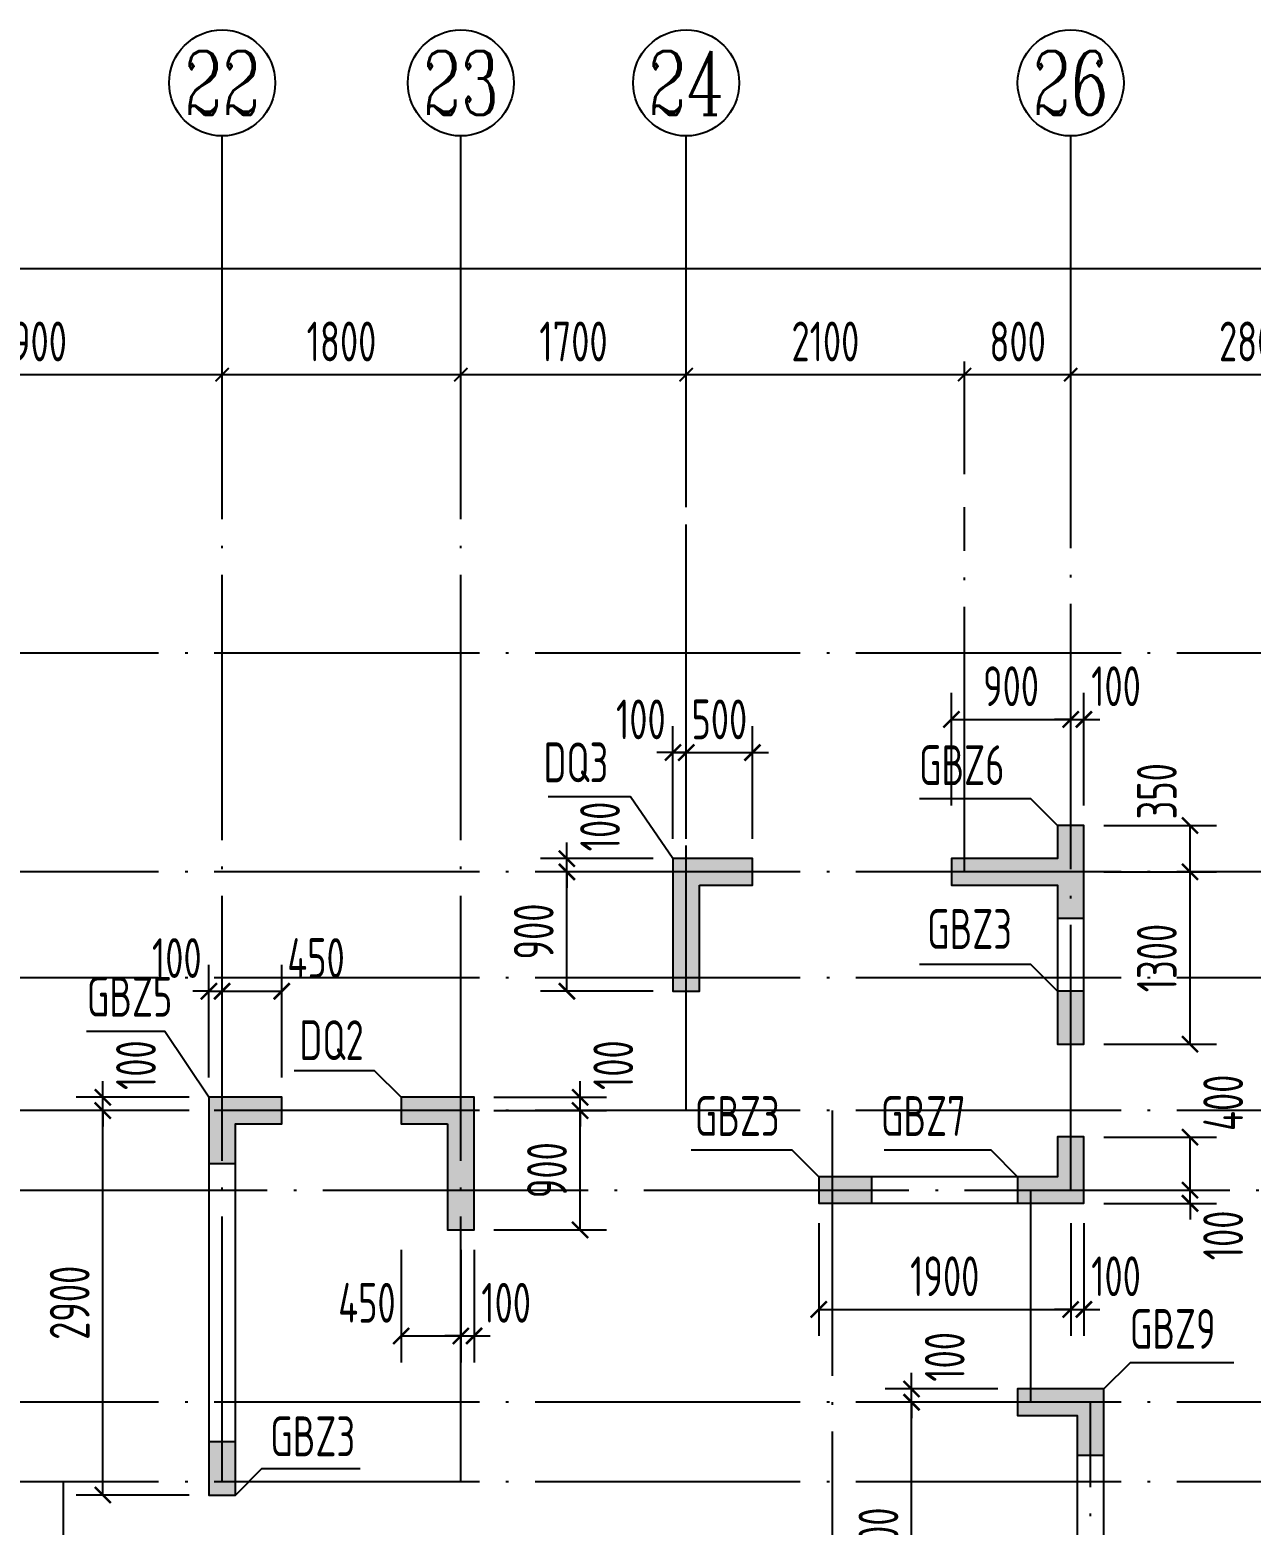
# Model space of a CAD drawing. Extents: x -1058961 to 23600, y -449123 to 2751847.
# Drawn here: x -416479 to -407268, y -180004 to -168727 of the extents above; entities that cross this region are included whole.
import ezdxf
from ezdxf.enums import TextEntityAlignment as Align

# ---------------------------------------------------------------- set-up
doc = ezdxf.new("R2010")
doc.units = 0
doc.header["$LTSCALE"] = 1000
doc.linetypes.add('DOTE', pattern=[2.42, 2, -0.2, 0.02, -0.2])
doc.layers.get('0').update_dxf_attribs({"linetype": 'CONTINUOUS'})
doc.layers.get('DEFPOINTS').update_dxf_attribs({"linetype": 'CONTINUOUS'})
for name, color, linetype in [('A-AXIS', 1, 'CONTINUOUS'), ('A-DOTE', 10, 'DOTE'), ('AXIS_NUM', 7, 'CONTINUOUS'), ('S-Q墙实线', 6, 'CONTINUOUS'), ('S-Q墙标注', 3, 'CONTINUOUS'), ('S-X详图填充', 252, 'CONTINUOUS'), ('S-X详图实线', 4, 'CONTINUOUS'), ('S-Y一般标注', 3, 'CONTINUOUS'), ('S-Z柱编号', 6, 'CONTINUOUS')]:
    doc.layers.add(name, color=color, linetype=linetype)
doc.styles.add('TSSD_Axis', font='complex.shx', dxfattribs={"width": 0.7, "bigfont": 'hztxt.shx'})
doc.styles.add('TSSD_DIMENSION', font='Tssdeng.shx', dxfattribs={"width": 0.7, "bigfont": 'tssdchn.shx'})
doc.styles.add('TSSD_REIN', font='tssdeng.shx', dxfattribs={"width": 0.7, "height": 300, "bigfont": 'tssdchn.shx'})
doc.styles.add('结构文字', font='zstxt.shx', dxfattribs={"width": 0.7, "bigfont": 'zshz.shx'})
doc.dimstyles.new('STRUCK', dxfattribs={"dimtxt": 400, "dimasz": 121, "dimexe": 200, "dimexo": 150, "dimgap": 115, "dimtad": 1, "dimdec": 0, "dimdsep": 46, "dimtxsty": '结构文字', "dimblk": 'ARCHTICK', "dimcen": 400, "dimclrd": 3, "dimclre": 3, "dimclrt": 7, "dimadec": 0, "dimazin": 0, "dimtfac": 1, "dimtdec": 0, "dimtix": 1, "dimtmove": 2, "dimatfit": 3, "dimldrblk": '_DIMX', "dimfxl": 0, "dimtolj": 1, "dimtzin": 0, "dimarcsym": 0})
doc.dimstyles.new('TSSD_100_100', dxfattribs={"dimtxt": 300, "dimasz": 100, "dimexe": 100, "dimexo": 250, "dimgap": 100, "dimtad": 1, "dimdec": 0, "dimzin": 0, "dimdsep": 46, "dimtxsty": 'TSSD_DIMENSION', "dimblk": 'ARCHTICK', "dimcen": 0, "dimdle": 100, "dimclrt": 7, "dimadec": 0, "dimazin": 0, "dimtfac": 1, "dimtdec": 0, "dimtix": 1, "dimtmove": 2, "dimatfit": 3, "dimldrblk": 'ARCHTICK', "dimfxl": 0, "dimtolj": 1, "dimtzin": 0, "dimarcsym": 0})

# ---------------------------------------------------------------- blocks, each defined once
blk = doc.blocks.new('ts_axno')
at = {"color": 0, "linetype": 'ByBlock', "lineweight": -2}
blk.add_circle((0, 0), 0.5, dxfattribs=at)
at = {"color": 0, "linetype": 'ByBlock', "lineweight": -2, "style": 'TSSD_Axis', "width": 0.7}
blk.add_attdef('A', text='', height=0.6, dxfattribs=at).set_placement((0, 0), align=Align.MIDDLE_CENTER)
blk = doc.blocks.new('_ArchTick')
at = {"color": 0, "linetype": 'ByBlock', "const_width": 0.15}
blk.add_lwpolyline([(-0.5, -0.5), (0.5, 0.5)], dxfattribs=at)
blk = doc.blocks.new('*D1074')
at = {"layer": 'DEFPOINTS', "color": 0}
for p in [(34300, 19250), (31400, 18250), (34300, 18250)]:
    blk.add_point(p, dxfattribs=at)
at = {"layer": 'S-Y一般标注', "color": 0, "lineweight": -2}
for p, q in [((31400, 18500), (31400, 19350)), ((34300, 18500), (34300, 19350)), ((31300, 19250), (34400, 19250))]:
    blk.add_line(p, q, dxfattribs=at)
at = {"layer": 'S-Y一般标注', "color": 0, "lineweight": -2, "xscale": 100, "yscale": 100, "zscale": 100, "rotation": 180}
blk.add_blockref('_ArchTick', (31400, 19250), dxfattribs=at)
at = {"layer": 'S-Y一般标注', "color": 0, "lineweight": -2, "xscale": 100, "yscale": 100, "zscale": 100}
blk.add_blockref('_ArchTick', (34300, 19250), dxfattribs=at)
at = {"layer": 'S-Y一般标注', "color": 7, "insert": (32850, 19500), "char_height": 300, "attachment_point": 5, "style": 'TSSD_DIMENSION'}
blk.add_mtext('\\A1;2900', dxfattribs=at)
blk = doc.blocks.new('*D1075')
at = {"layer": 'DEFPOINTS', "color": 0}
for p in [(36100, 19250), (34300, 18250), (36100, 18250)]:
    blk.add_point(p, dxfattribs=at)
at = {"layer": 'S-Y一般标注', "color": 0, "lineweight": -2}
for p, q in [((34300, 18500), (34300, 19350)), ((36100, 18500), (36100, 19350)), ((34200, 19250), (36200, 19250))]:
    blk.add_line(p, q, dxfattribs=at)
at = {"layer": 'S-Y一般标注', "color": 0, "lineweight": -2, "xscale": 100, "yscale": 100, "zscale": 100, "rotation": 180}
blk.add_blockref('_ArchTick', (34300, 19250), dxfattribs=at)
at = {"layer": 'S-Y一般标注', "color": 0, "lineweight": -2, "xscale": 100, "yscale": 100, "zscale": 100}
blk.add_blockref('_ArchTick', (36100, 19250), dxfattribs=at)
at = {"layer": 'S-Y一般标注', "color": 7, "insert": (35200, 19500), "char_height": 300, "attachment_point": 5, "style": 'TSSD_DIMENSION'}
blk.add_mtext('\\A1;1800', dxfattribs=at)
blk = doc.blocks.new('*D1076')
at = {"layer": 'DEFPOINTS', "color": 0}
for p in [(37800, 19250), (36100, 18250), (37800, 18250)]:
    blk.add_point(p, dxfattribs=at)
at = {"layer": 'S-Y一般标注', "color": 0, "lineweight": -2}
for p, q in [((36100, 18500), (36100, 19350)), ((37800, 18500), (37800, 19350)), ((36000, 19250), (37900, 19250))]:
    blk.add_line(p, q, dxfattribs=at)
at = {"layer": 'S-Y一般标注', "color": 0, "lineweight": -2, "xscale": 100, "yscale": 100, "zscale": 100, "rotation": 180}
blk.add_blockref('_ArchTick', (36100, 19250), dxfattribs=at)
at = {"layer": 'S-Y一般标注', "color": 0, "lineweight": -2, "xscale": 100, "yscale": 100, "zscale": 100}
blk.add_blockref('_ArchTick', (37800, 19250), dxfattribs=at)
at = {"layer": 'S-Y一般标注', "color": 7, "insert": (36950, 19500), "char_height": 300, "attachment_point": 5, "style": 'TSSD_DIMENSION'}
blk.add_mtext('\\A1;1700', dxfattribs=at)
blk = doc.blocks.new('*D1077')
at = {"layer": 'DEFPOINTS', "color": 0}
for p in [(40700, 19250), (39900, 18250), (40700, 18250)]:
    blk.add_point(p, dxfattribs=at)
at = {"layer": 'S-Y一般标注', "color": 0, "lineweight": -2}
for p, q in [((39900, 18500), (39900, 19350)), ((40700, 18500), (40700, 19350)), ((39800, 19250), (40800, 19250))]:
    blk.add_line(p, q, dxfattribs=at)
at = {"layer": 'S-Y一般标注', "color": 0, "lineweight": -2, "xscale": 100, "yscale": 100, "zscale": 100, "rotation": 180}
blk.add_blockref('_ArchTick', (39900, 19250), dxfattribs=at)
at = {"layer": 'S-Y一般标注', "color": 0, "lineweight": -2, "xscale": 100, "yscale": 100, "zscale": 100}
blk.add_blockref('_ArchTick', (40700, 19250), dxfattribs=at)
at = {"layer": 'S-Y一般标注', "color": 7, "insert": (40300, 19500), "char_height": 300, "attachment_point": 5, "style": 'TSSD_DIMENSION'}
blk.add_mtext('\\A1;800', dxfattribs=at)
blk = doc.blocks.new('*D1078')
at = {"layer": 'DEFPOINTS', "color": 0}
for p in [(43500, 19250), (40700, 18250), (43500, 18250)]:
    blk.add_point(p, dxfattribs=at)
at = {"layer": 'S-Y一般标注', "color": 0, "lineweight": -2}
for p, q in [((40700, 18500), (40700, 19350)), ((43500, 18500), (43500, 19350)), ((40600, 19250), (43600, 19250))]:
    blk.add_line(p, q, dxfattribs=at)
at = {"layer": 'S-Y一般标注', "color": 0, "lineweight": -2, "xscale": 100, "yscale": 100, "zscale": 100, "rotation": 180}
blk.add_blockref('_ArchTick', (40700, 19250), dxfattribs=at)
at = {"layer": 'S-Y一般标注', "color": 0, "lineweight": -2, "xscale": 100, "yscale": 100, "zscale": 100}
blk.add_blockref('_ArchTick', (43500, 19250), dxfattribs=at)
at = {"layer": 'S-Y一般标注', "color": 7, "insert": (42100, 19500), "char_height": 300, "attachment_point": 5, "style": 'TSSD_DIMENSION'}
blk.add_mtext('\\A1;2800', dxfattribs=at)
blk = doc.blocks.new('*D1084')
at = {"layer": 'DEFPOINTS', "color": 0}
for p in [(54600, 20050), (4600, 18250), (54600, 18250)]:
    blk.add_point(p, dxfattribs=at)
at = {"layer": 'S-Y一般标注', "color": 0, "lineweight": -2}
for p, q in [((4600, 18500), (4600, 20150)), ((54600, 18500), (54600, 20150)), ((4500, 20050), (54700, 20050))]:
    blk.add_line(p, q, dxfattribs=at)
at = {"layer": 'S-Y一般标注', "color": 0, "lineweight": -2, "xscale": 100, "yscale": 100, "zscale": 100, "rotation": 180}
blk.add_blockref('_ArchTick', (4600, 20050), dxfattribs=at)
at = {"layer": 'S-Y一般标注', "color": 0, "lineweight": -2, "xscale": 100, "yscale": 100, "zscale": 100}
blk.add_blockref('_ArchTick', (54600, 20050), dxfattribs=at)
at = {"layer": 'S-Y一般标注', "color": 7, "insert": (29600, 20300), "char_height": 300, "attachment_point": 5, "style": 'TSSD_DIMENSION'}
blk.add_mtext('\\A1;50000', dxfattribs=at)
blk = doc.blocks.new('*D1097')
at = {"layer": 'DEFPOINTS', "color": 0}
for p in [(39900, 19250), (37800, 18250), (39900, 18250)]:
    blk.add_point(p, dxfattribs=at)
at = {"layer": 'S-Y一般标注', "color": 0, "lineweight": -2}
for p, q in [((37800, 18500), (37800, 19350)), ((39900, 18500), (39900, 19350)), ((37700, 19250), (40000, 19250))]:
    blk.add_line(p, q, dxfattribs=at)
at = {"layer": 'S-Y一般标注', "color": 0, "lineweight": -2, "xscale": 100, "yscale": 100, "zscale": 100, "rotation": 180}
blk.add_blockref('_ArchTick', (37800, 19250), dxfattribs=at)
at = {"layer": 'S-Y一般标注', "color": 0, "lineweight": -2, "xscale": 100, "yscale": 100, "zscale": 100}
blk.add_blockref('_ArchTick', (39900, 19250), dxfattribs=at)
at = {"layer": 'S-Y一般标注', "color": 7, "insert": (38850, 19500), "char_height": 300, "attachment_point": 5, "style": 'TSSD_DIMENSION'}
blk.add_mtext('\\A1;2100', dxfattribs=at)
blk = doc.blocks.new('*D991')
at = {"layer": 'DEFPOINTS', "color": 0}
for p in [(-415929, -176877), (-415129, -176877), (-415129, -179777)]:
    blk.add_point(p, dxfattribs=at)
at = {"layer": 'S-Q墙标注', "color": 3, "lineweight": -2}
for p, q in [((-415279, -176877), (-416129, -176877)), ((-415929, -179777), (-415929, -176877)), ((-415279, -179777), (-416129, -179777))]:
    blk.add_line(p, q, dxfattribs=at)
at = {"layer": 'S-Q墙标注', "color": 3, "lineweight": -2, "xscale": 121, "yscale": 121, "zscale": 121}
for p, rotation in [((-415929, -176877), 90), ((-415929, -179777), 270)]:
    blk.add_blockref('_ArchTick', p, dxfattribs=dict(at, rotation=rotation))
at = {"layer": 'S-Q墙标注', "color": 7, "insert": (-416179, -178327), "char_height": 300, "attachment_point": 5, "rotation": 90, "style": 'TSSD_REIN'}
blk.add_mtext('\\A1;2900', dxfattribs=at)
blk = doc.blocks.new('_DIMX')
blk.add_line((-150, 0), (150, 0))
at = {"const_width": 50}
blk.add_lwpolyline([(-70, -70), (70, 70)], dxfattribs=at)
blk = doc.blocks.new('*D992')
at = {"layer": 'DEFPOINTS', "color": 0}
for p in [(-415929, -176777), (-415129, -176777), (-415129, -176877)]:
    blk.add_point(p, dxfattribs=at)
at = {"layer": 'S-Q墙标注', "color": 3, "lineweight": -2}
for p, q in [((-415929, -176777), (-415929, -176656)), ((-415279, -176777), (-416129, -176777)), ((-415929, -176877), (-415929, -176777)), ((-415279, -176877), (-416129, -176877)), ((-415929, -176877), (-415929, -176998))]:
    blk.add_line(p, q, dxfattribs=at)
at = {"layer": 'S-Q墙标注', "color": 3, "lineweight": -2, "xscale": 121, "yscale": 121, "zscale": 121}
for p, rotation in [((-415929, -176777), 270), ((-415929, -176877), 90)]:
    blk.add_blockref('_ArchTick', p, dxfattribs=dict(at, rotation=rotation))
at = {"layer": 'S-Q墙标注', "color": 7, "insert": (-415679, -176535), "char_height": 300, "attachment_point": 5, "rotation": 90, "style": 'TSSD_REIN'}
blk.add_mtext('\\A1;100', dxfattribs=at)
blk = doc.blocks.new('*D993')
at = {"layer": 'DEFPOINTS', "color": 0}
for p in [(-415029, -175977), (-415129, -176777), (-415029, -176777)]:
    blk.add_point(p, dxfattribs=at)
at = {"layer": 'S-Q墙标注', "color": 3, "lineweight": -2}
for p, q in [((-415129, -176627), (-415129, -175777)), ((-415029, -176627), (-415029, -175777)), ((-415129, -175977), (-415250, -175977)), ((-415129, -175977), (-415029, -175977)), ((-415029, -175977), (-414908, -175977))]:
    blk.add_line(p, q, dxfattribs=at)
at = {"layer": 'S-Q墙标注', "color": 3, "lineweight": -2, "xscale": 121, "yscale": 121, "zscale": 121}
blk.add_blockref('_ArchTick', (-415129, -175977), dxfattribs=at)
at = {"layer": 'S-Q墙标注', "color": 3, "lineweight": -2, "xscale": 121, "yscale": 121, "zscale": 121, "rotation": 180}
blk.add_blockref('_ArchTick', (-415029, -175977), dxfattribs=at)
at = {"layer": 'S-Q墙标注', "color": 7, "insert": (-415371, -175727), "char_height": 300, "attachment_point": 5, "style": 'TSSD_REIN'}
blk.add_mtext('\\A1;100', dxfattribs=at)
blk = doc.blocks.new('*D994')
at = {"layer": 'DEFPOINTS', "color": 0}
for p in [(-414579, -175977), (-415029, -176777), (-414579, -176777)]:
    blk.add_point(p, dxfattribs=at)
at = {"layer": 'S-Q墙标注', "color": 3, "lineweight": -2}
for p, q in [((-415029, -176627), (-415029, -175777)), ((-414579, -176627), (-414579, -175777)), ((-415029, -175977), (-414579, -175977))]:
    blk.add_line(p, q, dxfattribs=at)
at = {"layer": 'S-Q墙标注', "color": 3, "lineweight": -2, "xscale": 121, "yscale": 121, "zscale": 121, "rotation": 180}
blk.add_blockref('_ArchTick', (-415029, -175977), dxfattribs=at)
at = {"layer": 'S-Q墙标注', "color": 3, "lineweight": -2, "xscale": 121, "yscale": 121, "zscale": 121}
blk.add_blockref('_ArchTick', (-414579, -175977), dxfattribs=at)
at = {"layer": 'S-Q墙标注', "color": 7, "insert": (-414321, -175727), "char_height": 300, "attachment_point": 5, "style": 'TSSD_REIN'}
blk.add_mtext('\\A1;450', dxfattribs=at)
blk = doc.blocks.new('*D995')
at = {"layer": 'DEFPOINTS', "color": 0}
for p in [(-413129, -176877), (-412329, -176877), (-413129, -177777)]:
    blk.add_point(p, dxfattribs=at)
at = {"layer": 'S-Q墙标注', "color": 3, "lineweight": -2}
for p, q in [((-412979, -176877), (-412129, -176877)), ((-412329, -177777), (-412329, -176877)), ((-412979, -177777), (-412129, -177777))]:
    blk.add_line(p, q, dxfattribs=at)
at = {"layer": 'S-Q墙标注', "color": 3, "lineweight": -2, "xscale": 121, "yscale": 121, "zscale": 121}
for p, rotation in [((-412329, -176877), 90), ((-412329, -177777), 270)]:
    blk.add_blockref('_ArchTick', p, dxfattribs=dict(at, rotation=rotation))
at = {"layer": 'S-Q墙标注', "color": 7, "insert": (-412579, -177327), "char_height": 300, "attachment_point": 5, "rotation": 90, "style": 'TSSD_REIN'}
blk.add_mtext('\\A1;900', dxfattribs=at)
blk = doc.blocks.new('*D996')
at = {"layer": 'DEFPOINTS', "color": 0}
for p in [(-413129, -176777), (-412329, -176777), (-413129, -176877)]:
    blk.add_point(p, dxfattribs=at)
at = {"layer": 'S-Q墙标注', "color": 3, "lineweight": -2}
for p, q in [((-412329, -176777), (-412329, -176656)), ((-412979, -176777), (-412129, -176777)), ((-412329, -176877), (-412329, -176777)), ((-412979, -176877), (-412129, -176877)), ((-412329, -176877), (-412329, -176998))]:
    blk.add_line(p, q, dxfattribs=at)
at = {"layer": 'S-Q墙标注', "color": 3, "lineweight": -2, "xscale": 121, "yscale": 121, "zscale": 121}
for p, rotation in [((-412329, -176777), 270), ((-412329, -176877), 90)]:
    blk.add_blockref('_ArchTick', p, dxfattribs=dict(at, rotation=rotation))
at = {"layer": 'S-Q墙标注', "color": 7, "insert": (-412079, -176535), "char_height": 300, "attachment_point": 5, "rotation": 90, "style": 'TSSD_REIN'}
blk.add_mtext('\\A1;100', dxfattribs=at)
blk = doc.blocks.new('*D997')
at = {"layer": 'DEFPOINTS', "color": 0}
for p in [(-413679, -177777), (-413229, -177777), (-413229, -178577)]:
    blk.add_point(p, dxfattribs=at)
at = {"layer": 'S-Q墙标注', "color": 3, "lineweight": -2}
for p, q in [((-413679, -177927), (-413679, -178777)), ((-413229, -177927), (-413229, -178777)), ((-413679, -178577), (-413229, -178577))]:
    blk.add_line(p, q, dxfattribs=at)
at = {"layer": 'S-Q墙标注', "color": 3, "lineweight": -2, "xscale": 121, "yscale": 121, "zscale": 121, "rotation": 180}
blk.add_blockref('_ArchTick', (-413679, -178577), dxfattribs=at)
at = {"layer": 'S-Q墙标注', "color": 3, "lineweight": -2, "xscale": 121, "yscale": 121, "zscale": 121}
blk.add_blockref('_ArchTick', (-413229, -178577), dxfattribs=at)
at = {"layer": 'S-Q墙标注', "color": 7, "insert": (-413937, -178327), "char_height": 300, "attachment_point": 5, "style": 'TSSD_REIN'}
blk.add_mtext('\\A1;450', dxfattribs=at)
blk = doc.blocks.new('*D998')
at = {"layer": 'DEFPOINTS', "color": 0}
for p in [(-413229, -177777), (-413129, -177777), (-413129, -178577)]:
    blk.add_point(p, dxfattribs=at)
at = {"layer": 'S-Q墙标注', "color": 3, "lineweight": -2}
for p, q in [((-413229, -177927), (-413229, -178777)), ((-413129, -177927), (-413129, -178777)), ((-413229, -178577), (-413350, -178577)), ((-413229, -178577), (-413129, -178577)), ((-413129, -178577), (-413008, -178577))]:
    blk.add_line(p, q, dxfattribs=at)
at = {"layer": 'S-Q墙标注', "color": 3, "lineweight": -2, "xscale": 121, "yscale": 121, "zscale": 121}
blk.add_blockref('_ArchTick', (-413229, -178577), dxfattribs=at)
at = {"layer": 'S-Q墙标注', "color": 3, "lineweight": -2, "xscale": 121, "yscale": 121, "zscale": 121, "rotation": 180}
blk.add_blockref('_ArchTick', (-413129, -178577), dxfattribs=at)
at = {"layer": 'S-Q墙标注', "color": 7, "insert": (-412887, -178327), "char_height": 300, "attachment_point": 5, "style": 'TSSD_REIN'}
blk.add_mtext('\\A1;100', dxfattribs=at)
blk = doc.blocks.new('*D999')
at = {"layer": 'DEFPOINTS', "color": 0}
for p in [(-408529, -177477), (-407729, -177477), (-408529, -177577)]:
    blk.add_point(p, dxfattribs=at)
at = {"layer": 'S-Q墙标注', "color": 3, "lineweight": -2}
for p, q in [((-407729, -177477), (-407729, -177356)), ((-408379, -177477), (-407529, -177477)), ((-407729, -177577), (-407729, -177477)), ((-408379, -177577), (-407529, -177577)), ((-407729, -177577), (-407729, -177698))]:
    blk.add_line(p, q, dxfattribs=at)
at = {"layer": 'S-Q墙标注', "color": 3, "lineweight": -2, "xscale": 121, "yscale": 121, "zscale": 121}
for p, rotation in [((-407729, -177477), 270), ((-407729, -177577), 90)]:
    blk.add_blockref('_ArchTick', p, dxfattribs=dict(at, rotation=rotation))
at = {"layer": 'S-Q墙标注', "color": 7, "insert": (-407479, -177819), "char_height": 300, "attachment_point": 5, "rotation": 90, "style": 'TSSD_REIN'}
blk.add_mtext('\\A1;100', dxfattribs=at)
blk = doc.blocks.new('*D1000')
at = {"layer": 'DEFPOINTS', "color": 0}
for p in [(-408529, -177077), (-407729, -177077), (-408529, -177477)]:
    blk.add_point(p, dxfattribs=at)
at = {"layer": 'S-Q墙标注', "color": 3, "lineweight": -2}
for p, q in [((-408379, -177077), (-407529, -177077)), ((-407729, -177477), (-407729, -177077)), ((-408379, -177477), (-407529, -177477))]:
    blk.add_line(p, q, dxfattribs=at)
at = {"layer": 'S-Q墙标注', "color": 3, "lineweight": -2, "xscale": 121, "yscale": 121, "zscale": 121}
for p, rotation in [((-407729, -177077), 90), ((-407729, -177477), 270)]:
    blk.add_blockref('_ArchTick', p, dxfattribs=dict(at, rotation=rotation))
at = {"layer": 'S-Q墙标注', "color": 7, "insert": (-407479, -176819), "char_height": 300, "attachment_point": 5, "rotation": 90, "style": 'TSSD_REIN'}
blk.add_mtext('\\A1;400', dxfattribs=at)
blk = doc.blocks.new('*D1001')
at = {"layer": 'DEFPOINTS', "color": 0}
for p in [(-410529, -177577), (-408629, -177577), (-408629, -178377)]:
    blk.add_point(p, dxfattribs=at)
at = {"layer": 'S-Q墙标注', "color": 3, "lineweight": -2}
for p, q in [((-410529, -177727), (-410529, -178577)), ((-408629, -177727), (-408629, -178577)), ((-410529, -178377), (-408629, -178377))]:
    blk.add_line(p, q, dxfattribs=at)
at = {"layer": 'S-Q墙标注', "color": 3, "lineweight": -2, "xscale": 121, "yscale": 121, "zscale": 121, "rotation": 180}
blk.add_blockref('_ArchTick', (-410529, -178377), dxfattribs=at)
at = {"layer": 'S-Q墙标注', "color": 3, "lineweight": -2, "xscale": 121, "yscale": 121, "zscale": 121}
blk.add_blockref('_ArchTick', (-408629, -178377), dxfattribs=at)
at = {"layer": 'S-Q墙标注', "color": 7, "insert": (-409579, -178127), "char_height": 300, "attachment_point": 5, "style": 'TSSD_REIN'}
blk.add_mtext('\\A1;1900', dxfattribs=at)
blk = doc.blocks.new('*D1002')
at = {"layer": 'DEFPOINTS', "color": 0}
for p in [(-408629, -177577), (-408529, -177577), (-408529, -178377)]:
    blk.add_point(p, dxfattribs=at)
at = {"layer": 'S-Q墙标注', "color": 3, "lineweight": -2}
for p, q in [((-408629, -177727), (-408629, -178577)), ((-408529, -177727), (-408529, -178577)), ((-408629, -178377), (-408750, -178377)), ((-408629, -178377), (-408529, -178377)), ((-408529, -178377), (-408408, -178377))]:
    blk.add_line(p, q, dxfattribs=at)
at = {"layer": 'S-Q墙标注', "color": 3, "lineweight": -2, "xscale": 121, "yscale": 121, "zscale": 121}
blk.add_blockref('_ArchTick', (-408629, -178377), dxfattribs=at)
at = {"layer": 'S-Q墙标注', "color": 3, "lineweight": -2, "xscale": 121, "yscale": 121, "zscale": 121, "rotation": 180}
blk.add_blockref('_ArchTick', (-408529, -178377), dxfattribs=at)
at = {"layer": 'S-Q墙标注', "color": 7, "insert": (-408287, -178127), "char_height": 300, "attachment_point": 5, "style": 'TSSD_REIN'}
blk.add_mtext('\\A1;100', dxfattribs=at)
blk = doc.blocks.new('*D1003')
at = {"layer": 'DEFPOINTS', "color": 0}
for p in [(-412429, -175077), (-411629, -175077), (-411629, -175977)]:
    blk.add_point(p, dxfattribs=at)
at = {"layer": 'S-Q墙标注', "color": 3, "lineweight": -2}
for p, q in [((-411779, -175077), (-412629, -175077)), ((-412429, -175977), (-412429, -175077)), ((-411779, -175977), (-412629, -175977))]:
    blk.add_line(p, q, dxfattribs=at)
at = {"layer": 'S-Q墙标注', "color": 3, "lineweight": -2, "xscale": 121, "yscale": 121, "zscale": 121}
for p, rotation in [((-412429, -175077), 90), ((-412429, -175977), 270)]:
    blk.add_blockref('_ArchTick', p, dxfattribs=dict(at, rotation=rotation))
at = {"layer": 'S-Q墙标注', "color": 7, "insert": (-412679, -175527), "char_height": 300, "attachment_point": 5, "rotation": 90, "style": 'TSSD_REIN'}
blk.add_mtext('\\A1;900', dxfattribs=at)
blk = doc.blocks.new('*D1004')
at = {"layer": 'DEFPOINTS', "color": 0}
for p in [(-412429, -174977), (-411629, -174977), (-411629, -175077)]:
    blk.add_point(p, dxfattribs=at)
at = {"layer": 'S-Q墙标注', "color": 3, "lineweight": -2}
for p, q in [((-412429, -174977), (-412429, -174856)), ((-411779, -174977), (-412629, -174977)), ((-412429, -175077), (-412429, -174977)), ((-411779, -175077), (-412629, -175077)), ((-412429, -175077), (-412429, -175198))]:
    blk.add_line(p, q, dxfattribs=at)
at = {"layer": 'S-Q墙标注', "color": 3, "lineweight": -2, "xscale": 121, "yscale": 121, "zscale": 121}
for p, rotation in [((-412429, -174977), 270), ((-412429, -175077), 90)]:
    blk.add_blockref('_ArchTick', p, dxfattribs=dict(at, rotation=rotation))
at = {"layer": 'S-Q墙标注', "color": 7, "insert": (-412179, -174735), "char_height": 300, "attachment_point": 5, "rotation": 90, "style": 'TSSD_REIN'}
blk.add_mtext('\\A1;100', dxfattribs=at)
blk = doc.blocks.new('*D1005')
at = {"layer": 'DEFPOINTS', "color": 0}
for p in [(-411529, -174177), (-411629, -174977), (-411529, -174977)]:
    blk.add_point(p, dxfattribs=at)
at = {"layer": 'S-Q墙标注', "color": 3, "lineweight": -2}
for p, q in [((-411629, -174827), (-411629, -173977)), ((-411529, -174827), (-411529, -173977)), ((-411629, -174177), (-411750, -174177)), ((-411629, -174177), (-411529, -174177)), ((-411529, -174177), (-411408, -174177))]:
    blk.add_line(p, q, dxfattribs=at)
at = {"layer": 'S-Q墙标注', "color": 3, "lineweight": -2, "xscale": 121, "yscale": 121, "zscale": 121}
blk.add_blockref('_ArchTick', (-411629, -174177), dxfattribs=at)
at = {"layer": 'S-Q墙标注', "color": 3, "lineweight": -2, "xscale": 121, "yscale": 121, "zscale": 121, "rotation": 180}
blk.add_blockref('_ArchTick', (-411529, -174177), dxfattribs=at)
at = {"layer": 'S-Q墙标注', "color": 7, "insert": (-411871, -173927), "char_height": 300, "attachment_point": 5, "style": 'TSSD_REIN'}
blk.add_mtext('\\A1;100', dxfattribs=at)
blk = doc.blocks.new('*D1006')
at = {"layer": 'DEFPOINTS', "color": 0}
for p in [(-411029, -174177), (-411529, -174977), (-411029, -174977)]:
    blk.add_point(p, dxfattribs=at)
at = {"layer": 'S-Q墙标注', "color": 3, "lineweight": -2}
for p, q in [((-411529, -174827), (-411529, -173977)), ((-411029, -174827), (-411029, -173977)), ((-411529, -174177), (-411650, -174177)), ((-411529, -174177), (-411029, -174177)), ((-411029, -174177), (-410908, -174177))]:
    blk.add_line(p, q, dxfattribs=at)
at = {"layer": 'S-Q墙标注', "color": 3, "lineweight": -2, "xscale": 121, "yscale": 121, "zscale": 121}
blk.add_blockref('_ArchTick', (-411529, -174177), dxfattribs=at)
at = {"layer": 'S-Q墙标注', "color": 3, "lineweight": -2, "xscale": 121, "yscale": 121, "zscale": 121, "rotation": 180}
blk.add_blockref('_ArchTick', (-411029, -174177), dxfattribs=at)
at = {"layer": 'S-Q墙标注', "color": 7, "insert": (-411279, -173927), "char_height": 300, "attachment_point": 5, "style": 'TSSD_REIN'}
blk.add_mtext('\\A1;500', dxfattribs=at)
blk = doc.blocks.new('*D1008')
at = {"layer": 'DEFPOINTS', "color": 0}
for p in [(-409829, -179077), (-409029, -179077), (-409029, -181177)]:
    blk.add_point(p, dxfattribs=at)
at = {"layer": 'S-Q墙标注', "color": 3, "lineweight": -2}
for p, q in [((-409179, -179077), (-410029, -179077)), ((-409829, -181177), (-409829, -179077)), ((-409179, -181177), (-410029, -181177))]:
    blk.add_line(p, q, dxfattribs=at)
at = {"layer": 'S-Q墙标注', "color": 3, "lineweight": -2, "xscale": 121, "yscale": 121, "zscale": 121}
for p, rotation in [((-409829, -179077), 90), ((-409829, -181177), 270)]:
    blk.add_blockref('_ArchTick', p, dxfattribs=dict(at, rotation=rotation))
at = {"layer": 'S-Q墙标注', "color": 7, "insert": (-410079, -180127), "char_height": 300, "attachment_point": 5, "rotation": 90, "style": 'TSSD_REIN'}
blk.add_mtext('\\A1;2100', dxfattribs=at)
blk = doc.blocks.new('*D1009')
at = {"layer": 'DEFPOINTS', "color": 0}
for p in [(-409829, -178977), (-409029, -178977), (-409029, -179077)]:
    blk.add_point(p, dxfattribs=at)
at = {"layer": 'S-Q墙标注', "color": 3, "lineweight": -2}
for p, q in [((-409829, -178977), (-409829, -178856)), ((-409179, -178977), (-410029, -178977)), ((-409829, -179077), (-409829, -178977)), ((-409179, -179077), (-410029, -179077)), ((-409829, -179077), (-409829, -179198))]:
    blk.add_line(p, q, dxfattribs=at)
at = {"layer": 'S-Q墙标注', "color": 3, "lineweight": -2, "xscale": 121, "yscale": 121, "zscale": 121}
for p, rotation in [((-409829, -178977), 270), ((-409829, -179077), 90)]:
    blk.add_blockref('_ArchTick', p, dxfattribs=dict(at, rotation=rotation))
at = {"layer": 'S-Q墙标注', "color": 7, "insert": (-409579, -178735), "char_height": 300, "attachment_point": 5, "rotation": 90, "style": 'TSSD_REIN'}
blk.add_mtext('\\A1;100', dxfattribs=at)
blk = doc.blocks.new('*D1268')
at = {"layer": 'DEFPOINTS', "color": 0}
for p in [(-408529, -175077), (-407729, -175077), (-408529, -176377)]:
    blk.add_point(p, dxfattribs=at)
at = {"layer": 'S-Q墙标注', "color": 3, "lineweight": -2}
for p, q in [((-408379, -175077), (-407529, -175077)), ((-407729, -176377), (-407729, -175077)), ((-408379, -176377), (-407529, -176377))]:
    blk.add_line(p, q, dxfattribs=at)
at = {"layer": 'S-Q墙标注', "color": 3, "lineweight": -2, "xscale": 121, "yscale": 121, "zscale": 121}
for p, rotation in [((-407729, -175077), 90), ((-407729, -176377), 270)]:
    blk.add_blockref('_ArchTick', p, dxfattribs=dict(at, rotation=rotation))
at = {"layer": 'S-Q墙标注', "color": 7, "insert": (-407979, -175727), "char_height": 300, "attachment_point": 5, "rotation": 90, "style": 'TSSD_REIN'}
blk.add_mtext('\\A1;1300', dxfattribs=at)
blk = doc.blocks.new('*D1269')
at = {"layer": 'DEFPOINTS', "color": 0}
for p in [(-408529, -174727), (-407729, -174727), (-408529, -175077)]:
    blk.add_point(p, dxfattribs=at)
at = {"layer": 'S-Q墙标注', "color": 3, "lineweight": -2}
for p, q in [((-408379, -174727), (-407529, -174727)), ((-407729, -175077), (-407729, -174727)), ((-408379, -175077), (-407529, -175077))]:
    blk.add_line(p, q, dxfattribs=at)
at = {"layer": 'S-Q墙标注', "color": 3, "lineweight": -2, "xscale": 121, "yscale": 121, "zscale": 121}
for p, rotation in [((-407729, -174727), 90), ((-407729, -175077), 270)]:
    blk.add_blockref('_ArchTick', p, dxfattribs=dict(at, rotation=rotation))
at = {"layer": 'S-Q墙标注', "color": 7, "insert": (-407979, -174469), "char_height": 300, "attachment_point": 5, "rotation": 90, "style": 'TSSD_REIN'}
blk.add_mtext('\\A1;350', dxfattribs=at)
blk = doc.blocks.new('*D1270')
at = {"layer": 'DEFPOINTS', "color": 0}
for p in [(-408629, -173927), (-409529, -174727), (-408629, -174727)]:
    blk.add_point(p, dxfattribs=at)
at = {"layer": 'S-Q墙标注', "color": 3, "lineweight": -2}
for p, q in [((-409529, -174577), (-409529, -173727)), ((-408629, -174577), (-408629, -173727)), ((-409529, -173927), (-408629, -173927))]:
    blk.add_line(p, q, dxfattribs=at)
at = {"layer": 'S-Q墙标注', "color": 3, "lineweight": -2, "xscale": 121, "yscale": 121, "zscale": 121, "rotation": 180}
blk.add_blockref('_ArchTick', (-409529, -173927), dxfattribs=at)
at = {"layer": 'S-Q墙标注', "color": 3, "lineweight": -2, "xscale": 121, "yscale": 121, "zscale": 121}
blk.add_blockref('_ArchTick', (-408629, -173927), dxfattribs=at)
at = {"layer": 'S-Q墙标注', "color": 7, "insert": (-409079, -173677), "char_height": 300, "attachment_point": 5, "style": 'TSSD_REIN'}
blk.add_mtext('\\A1;900', dxfattribs=at)
blk = doc.blocks.new('*D1271')
at = {"layer": 'DEFPOINTS', "color": 0}
for p in [(-408529, -173927), (-408629, -174727), (-408529, -174727)]:
    blk.add_point(p, dxfattribs=at)
at = {"layer": 'S-Q墙标注', "color": 3, "lineweight": -2}
for p, q in [((-408629, -174577), (-408629, -173727)), ((-408529, -174577), (-408529, -173727)), ((-408629, -173927), (-408750, -173927)), ((-408629, -173927), (-408529, -173927)), ((-408529, -173927), (-408408, -173927))]:
    blk.add_line(p, q, dxfattribs=at)
at = {"layer": 'S-Q墙标注', "color": 3, "lineweight": -2, "xscale": 121, "yscale": 121, "zscale": 121}
blk.add_blockref('_ArchTick', (-408629, -173927), dxfattribs=at)
at = {"layer": 'S-Q墙标注', "color": 3, "lineweight": -2, "xscale": 121, "yscale": 121, "zscale": 121, "rotation": 180}
blk.add_blockref('_ArchTick', (-408529, -173927), dxfattribs=at)
at = {"layer": 'S-Q墙标注', "color": 7, "insert": (-408287, -173677), "char_height": 300, "attachment_point": 5, "style": 'TSSD_REIN'}
blk.add_mtext('\\A1;100', dxfattribs=at)
blk = doc.blocks.new('20210726.16395156')
at = {"layer": 'A-AXIS'}
for p, q in [((34300, 18249.9), (34300, 21049.9)), ((36100, 18249.9), (36100, 21049.9)), ((37800, 18249.9), (37800, 21049.9)), ((40700, 18249.9), (40700, 21049.9))]:
    blk.add_line(p, q, dxfattribs=at)
at = {"layer": 'A-DOTE'}
for p, q in [((34300, 10900), (34300, 18249.9)), ((36100, 10900), (36100, 18249.9)), ((37800, 13700), (37800, 18249.9)), ((39900, 15500), (39900, 18249.9)), ((40700, 13100.3), (40700, 18249.9)), ((55600, 17150), (3600, 17150)), ((55600, 15500), (3600, 15500)), ((55600, 14700), (3600, 14700)), ((55600, 13700), (3600, 13700)), ((38900.2, 13700), (38900, 3600)), ((3600, 13100.3), (55600, 13100.3)), ((40400, 11500), (40400, 13100)), ((55600, 11500), (3600, 11500)), ((40850, 3600.2), (40850, 11500)), ((55600, 10900), (3600, 10900)), ((33100, 10900), (33100, 3600))]:
    blk.add_line(p, q, dxfattribs=at)
at = {"layer": 'A-AXIS'}
ref = blk.add_blockref('ts_axno', (34300, 21449.9), dxfattribs=dict(at, xscale=800, yscale=800, zscale=800))
ref.add_attrib('14', '22', dxfattribs={"layer": 'AXIS_NUM', "height": 480, "style": 'TSSD_Axis', "width": 0.7}).set_placement((34300, 21449.9), align=Align.MIDDLE_CENTER)
ref = blk.add_blockref('ts_axno', (36100, 21449.9), dxfattribs=dict(at, xscale=800, yscale=800, zscale=800))
ref.add_attrib('15', '23', dxfattribs={"layer": 'AXIS_NUM', "height": 480, "style": 'TSSD_Axis', "width": 0.7}).set_placement((36100, 21449.9), align=Align.MIDDLE_CENTER)
ref = blk.add_blockref('ts_axno', (37800, 21449.9), dxfattribs=dict(at, xscale=800, yscale=800, zscale=800))
ref.add_attrib('16', '24', dxfattribs={"layer": 'AXIS_NUM', "height": 480, "style": 'TSSD_Axis', "width": 0.7}).set_placement((37800, 21449.9), align=Align.MIDDLE_CENTER)
ref = blk.add_blockref('ts_axno', (40700, 21449.9), dxfattribs=dict(at, xscale=800, yscale=800, zscale=800))
ref.add_attrib('17', '26', dxfattribs={"layer": 'AXIS_NUM', "height": 480, "style": 'TSSD_Axis', "width": 0.7}).set_placement((40700, 21449.9), align=Align.MIDDLE_CENTER)
at = {"layer": 'S-Y一般标注'}
for base, p1, p2, picture, middle in [((54600, 20049.9), (4600, 18249.9), (54600, 18249.9), '*D1084', (29600, 20299.9)), ((34300, 19249.9), (31400, 18249.9), (34300, 18249.9), '*D1074', (32850, 19499.9)), ((36100, 19249.9), (34300, 18249.9), (36100, 18249.9), '*D1075', (35200, 19499.9)), ((37800, 19249.9), (36100, 18249.9), (37800, 18249.9), '*D1076', (36950, 19499.9)), ((39900, 19249.9), (37800, 18249.9), (39900, 18249.9), '*D1097', (38850, 19499.9)), ((40700, 19249.9), (39900, 18249.9), (40700, 18249.9), '*D1077', (40300, 19499.9)), ((43500, 19249.9), (40700, 18249.9), (43500, 18249.9), '*D1078', (42100, 19499.9))]:
    dim = blk.add_linear_dim(base=base, p1=p1, p2=p2, dimstyle='TSSD_100_100', dxfattribs=at)
    dim.commit()
    dim.dimension.update_dxf_attribs({"geometry": picture, "text_midpoint": middle})

msp = doc.modelspace()

# ---------------------------------------------------------------- hatches: boundary and pattern name
at = {"layer": 'S-X详图填充'}
h = msp.add_hatch(color=256, dxfattribs=at)
h.dxf.hatch_style = 1
h.paths.add_polyline_path([(-408729.01, -175427.36), (-408529.01, -175427.36), (-408529.01, -174726.9), (-408729.01, -174726.9), (-408729.01, -174976.9), (-409529.13, -174976.9), (-409529.13, -175176.9), (-408729.01, -175176.9)])
h = msp.add_hatch(color=256, dxfattribs=at)
h.dxf.hatch_style = 1
h.paths.add_polyline_path([(-411429.01, -175176.9), (-411029.09, -175176.9), (-411029.09, -174976.9), (-411629.01, -174976.9), (-411629.01, -175976.9), (-411429.01, -175976.9)])
h = msp.add_hatch(color=256, dxfattribs=at)
h.dxf.hatch_style = 1
h.paths.add_polyline_path([(-408529.01, -175976.9), (-408729.01, -175976.9), (-408729.01, -176376.9), (-408529.01, -176376.9)])
h = msp.add_hatch(color=256, dxfattribs=at)
h.dxf.hatch_style = 1
h.paths.add_polyline_path([(-415129.01, -177276.9), (-414929.01, -177276.9), (-414929.01, -176976.9), (-414579.01, -176976.9), (-414579.01, -176776.9), (-415129.01, -176776.9)])
h = msp.add_hatch(color=256, dxfattribs=at)
h.dxf.hatch_style = 1
h.paths.add_polyline_path([(-413329.01, -176976.9), (-413329.01, -177776.9), (-413129.01, -177776.9), (-413129.01, -176776.9), (-413678.92, -176776.9), (-413678.92, -176976.9)])
h = msp.add_hatch(color=256, dxfattribs=at)
h.dxf.hatch_style = 1
h.paths.add_polyline_path([(-409029.01, -177376.63), (-409029.01, -177576.63), (-408529.01, -177576.63), (-408529.01, -177076.63), (-408729.01, -177076.63), (-408729.01, -177376.63)])
h = msp.add_hatch(color=256, dxfattribs=at)
h.dxf.hatch_style = 1
h.paths.add_polyline_path([(-410129.01, -177576.63), (-410129.01, -177376.63), (-410529.01, -177376.63), (-410529.01, -177576.63)])
h = msp.add_hatch(color=256, dxfattribs=at)
h.dxf.hatch_style = 1
h.paths.add_polyline_path([(-408579.01, -179476.9), (-408379.01, -179476.9), (-408379.01, -178976.9), (-409029.08, -178976.9), (-409029.08, -179176.9), (-408579.01, -179176.9)])
h = msp.add_hatch(color=256, dxfattribs=at)
h.dxf.hatch_style = 1
h.paths.add_polyline_path([(-414929.01, -179376.9), (-415129.01, -179376.9), (-415129.01, -179776.9), (-414929.01, -179776.9)])

# ---------------------------------------------------------------- linework, layer by layer
at = {"layer": 'S-Q墙实线'}
msp.add_lwpolyline([(-408529.01, -175076.9), (-408529.01, -174726.9), (-408729.01, -174726.9), (-408729.01, -174976.9), (-409529.13, -174976.9), (-409529.13, -175176.9), (-408729.01, -175176.9), (-408729.01, -176376.9), (-408529.01, -176376.9), (-408529.01, -175076.9)], dxfattribs=at)
for points in [[(-411429.01, -175176.9), (-411029.09, -175176.9), (-411029.09, -174976.9), (-411629.01, -174976.9), (-411629.01, -175976.9), (-411429.01, -175976.9)], [(-415129.01, -176776.9), (-415129.01, -179776.9), (-414929.01, -179776.9), (-414929.01, -176976.9), (-414579.01, -176976.9), (-414579.01, -176776.9)], [(-413329.01, -176976.9), (-413329.01, -177776.9), (-413129.01, -177776.9), (-413129.01, -176776.9), (-413678.92, -176776.9), (-413678.92, -176976.9)], [(-410529.01, -177576.63), (-408929.08, -177576.63), (-408529.01, -177576.63), (-408529.01, -177076.63), (-408729.01, -177076.63), (-408729.01, -177376.63), (-408929.08, -177376.63), (-410529.01, -177376.63)], [(-408579.01, -179176.9), (-408579.01, -181276.9), (-408179.01, -181276.9), (-408179.01, -181076.9), (-408379.01, -181076.9), (-408379.01, -178976.9), (-409029.08, -178976.9), (-409029.08, -179176.9)]]:
    msp.add_lwpolyline(points, close=True, dxfattribs=at)
at = {"layer": 'S-X详图实线'}
for points in [[(-408729.01, -175427.36), (-408529.01, -175427.36), (-408529.01, -174726.9), (-408729.01, -174726.9), (-408729.01, -174976.9), (-409529.13, -174976.9), (-409529.13, -175176.9), (-408729.01, -175176.9), (-408729.01, -175176.9)], [(-411429.01, -175176.9), (-411029.09, -175176.9), (-411029.09, -174976.9), (-411629.01, -174976.9), (-411629.01, -175976.9), (-411429.01, -175976.9), (-411429.01, -175176.9)], [(-408529.01, -175976.9), (-408729.01, -175976.9), (-408729.01, -176376.9), (-408529.01, -176376.9), (-408529.01, -175976.9)], [(-415129.01, -177276.9), (-414929.01, -177276.9), (-414929.01, -176976.9), (-414579.01, -176976.9), (-414579.01, -176776.9), (-415129.01, -176776.9), (-415129.01, -177276.9)], [(-413329.01, -176976.9), (-413329.01, -177776.9), (-413129.01, -177776.9), (-413129.01, -176776.9), (-413678.92, -176776.9), (-413678.92, -176976.9), (-413329.01, -176976.9)], [(-409029.01, -177376.63), (-409029.01, -177576.63), (-408529.01, -177576.63), (-408529.01, -177076.63), (-408729.01, -177076.63), (-408729.01, -177376.63), (-409029.01, -177376.63)], [(-410129.01, -177576.63), (-410129.01, -177376.63), (-410529.01, -177376.63), (-410529.01, -177576.63), (-410129.01, -177576.63)], [(-408579.01, -179476.9), (-408379.01, -179476.9), (-408379.01, -178976.9), (-409029.08, -178976.9), (-409029.08, -179176.9), (-408579.01, -179176.9), (-408579.01, -179476.9)], [(-414929.01, -179376.9), (-415129.01, -179376.9), (-415129.01, -179776.9), (-414929.01, -179776.9), (-414929.01, -179376.9)]]:
    msp.add_lwpolyline(points, close=True, dxfattribs=at)
at = {"layer": 'S-Z柱编号', "color": 7}
for points in [[(-411629.01, -174976.9), (-411948.71, -174511.83), (-412569.51, -174511.83)], [(-408729.01, -174726.9), (-408929.01, -174526.9), (-409769.01, -174526.9)], [(-408729.01, -175976.9), (-408929.01, -175776.9), (-409769.01, -175776.9)], [(-415129, -176776.9), (-415461.44, -176280.27), (-416051.28, -176280.27)], [(-413678.92, -176776.9), (-413878.92, -176576.9), (-414484.93, -176576.9)], [(-410529.01, -177376.63), (-410729.01, -177176.63), (-411490.84, -177176.63)], [(-409029.01, -177376.63), (-409229.01, -177176.63), (-410036.91, -177176.63)], [(-408379.01, -178976.9), (-408179.01, -178776.9), (-407398.95, -178776.9)], [(-414929, -179776.9), (-414729, -179576.9), (-413988.66, -179576.9)]]:
    msp.add_lwpolyline(points, dxfattribs=at)

# ---------------------------------------------------------------- block references
at = {"layer": 'A-DOTE'}
msp.add_blockref('20210726.16395156', (-449329.01, -190576.94), dxfattribs=at)

# ---------------------------------------------------------------- texts
at = {"layer": 'S-Z柱编号', "color": 7, "style": 'TSSD_REIN', "width": 0.7}
for s, p in [('DQ3', (-412604.89, -174491)), ('GBZ6', (-409773.13, -174512.13)), ('GBZ3', (-409711.73, -175747.95)), ('GBZ5', (-416049.65, -176258.71)), ('DQ2', (-414445.62, -176586.16)), ('GBZ3', (-411464.18, -177158.39)), ('GBZ7', (-410060.49, -177158.39)), ('GBZ9', (-408182.71, -178764.1)), ('GBZ3', (-414666.12, -179574.18))]:
    msp.add_text(s, height=300, dxfattribs=at).set_placement(p, align=Align.BOTTOM_LEFT)

# ---------------------------------------------------------------- dimensions: what is measured, and where the dimension line sits
at = {"layer": 'S-Q墙标注'}
for base, p1, p2, picture, middle in [((-408629.02, -173926.9), (-409529.13, -174726.9), (-408629.02, -174726.9), '*D1270', (-409079.08, -173676.9)), ((-411029.09, -174176.9), (-411529.01, -174976.9), (-411029.09, -174976.9), '*D1006', (-411279.05, -173926.9)), ((-408629.01, -178376.63), (-410529.01, -177576.63), (-408629.01, -177576.63), '*D1001', (-409579.01, -178126.63))]:
    dim = msp.add_linear_dim(base=base, p1=p1, p2=p2, dimstyle='STRUCK', override={"dimtxt": 300, "dimgap": 100, "dimtxsty": 'TSSD_REIN'}, dxfattribs=at)
    dim.commit()
    dim.dimension.update_dxf_attribs({"geometry": picture, "text_midpoint": middle})
for base, p1, p2, picture, middle in [((-408529.01, -173926.9), (-408629.02, -174726.9), (-408529.01, -174726.9), '*D1271', (-408287.09, -173676.9)), ((-411529.01, -174176.9), (-411629.01, -174976.9), (-411529.01, -174976.9), '*D1005', (-411870.93, -173926.9)), ((-415029.01, -175976.9), (-415129, -176776.9), (-415029.01, -176776.9), '*D993', (-415370.92, -175726.9)), ((-414579, -175976.9), (-415029.01, -176776.9), (-414579, -176776.9), '*D994', (-414320.92, -175726.9)), ((-408529.01, -178376.63), (-408629.01, -177576.63), (-408529.01, -177576.63), '*D1002', (-408287.09, -178126.63)), ((-413229.01, -178576.9), (-413678.92, -177776.9), (-413229.01, -177776.9), '*D997', (-413937, -178326.9)), ((-413129, -178576.9), (-413229.01, -177776.9), (-413129, -177776.9), '*D998', (-412887.08, -178326.9))]:
    dim = msp.add_linear_dim(base=base, p1=p1, p2=p2, dimstyle='STRUCK', override={"dimtxt": 300, "dimgap": 100, "dimtxsty": 'TSSD_REIN'}, dxfattribs=at)
    dim.commit()
    dim.dimension.update_dxf_attribs({"geometry": picture, "text_midpoint": middle, "dimtype": 160})
for base, p1, p2, picture, middle in [((-407729.01, -174726.9), (-408529.01, -175076.9), (-408529.01, -174726.9), '*D1269', (-407979.01, -174468.82)), ((-412429.01, -174976.9), (-411629.01, -175076.9), (-411629.01, -174976.9), '*D1004', (-412179.01, -174734.97)), ((-415929, -176776.9), (-415129, -176876.9), (-415129, -176776.9), '*D992', (-415679, -176534.97)), ((-412329, -176776.9), (-413129, -176876.9), (-413129, -176776.9), '*D996', (-412079, -176534.97)), ((-407729.01, -177076.63), (-408529.01, -177476.63), (-408529.01, -177076.63), '*D1000', (-407479.01, -176818.55)), ((-407729.01, -177476.63), (-408529.01, -177576.63), (-408529.01, -177476.63), '*D999', (-407479.01, -177818.55)), ((-409829.08, -178976.9), (-409029.08, -179076.9), (-409029.08, -178976.9), '*D1009', (-409579.08, -178734.97))]:
    dim = msp.add_linear_dim(base=base, p1=p1, p2=p2, angle=90, dimstyle='STRUCK', override={"dimtxt": 300, "dimgap": 100, "dimtxsty": 'TSSD_REIN'}, dxfattribs=at)
    dim.commit()
    dim.dimension.update_dxf_attribs({"geometry": picture, "text_midpoint": middle, "dimtype": 160})
for base, p1, p2, picture, middle in [((-412429.01, -175076.9), (-411629.01, -175976.9), (-411629.01, -175076.9), '*D1003', (-412679.01, -175526.9)), ((-407729.01, -175076.9), (-408529.01, -176376.9), (-408529.01, -175076.9), '*D1268', (-407979.01, -175726.9)), ((-415929, -176876.9), (-415129, -179776.9), (-415129, -176876.9), '*D991', (-416179, -178326.9)), ((-412329, -176876.9), (-413129, -177776.9), (-413129, -176876.9), '*D995', (-412579, -177326.9)), ((-409829.08, -179076.9), (-409029.08, -181176.9), (-409029.08, -179076.9), '*D1008', (-410079.08, -180126.9))]:
    dim = msp.add_linear_dim(base=base, p1=p1, p2=p2, angle=90, dimstyle='STRUCK', override={"dimtxt": 300, "dimgap": 100, "dimtxsty": 'TSSD_REIN'}, dxfattribs=at)
    dim.commit()
    dim.dimension.update_dxf_attribs({"geometry": picture, "text_midpoint": middle})

doc.saveas('drawing.dxf')
